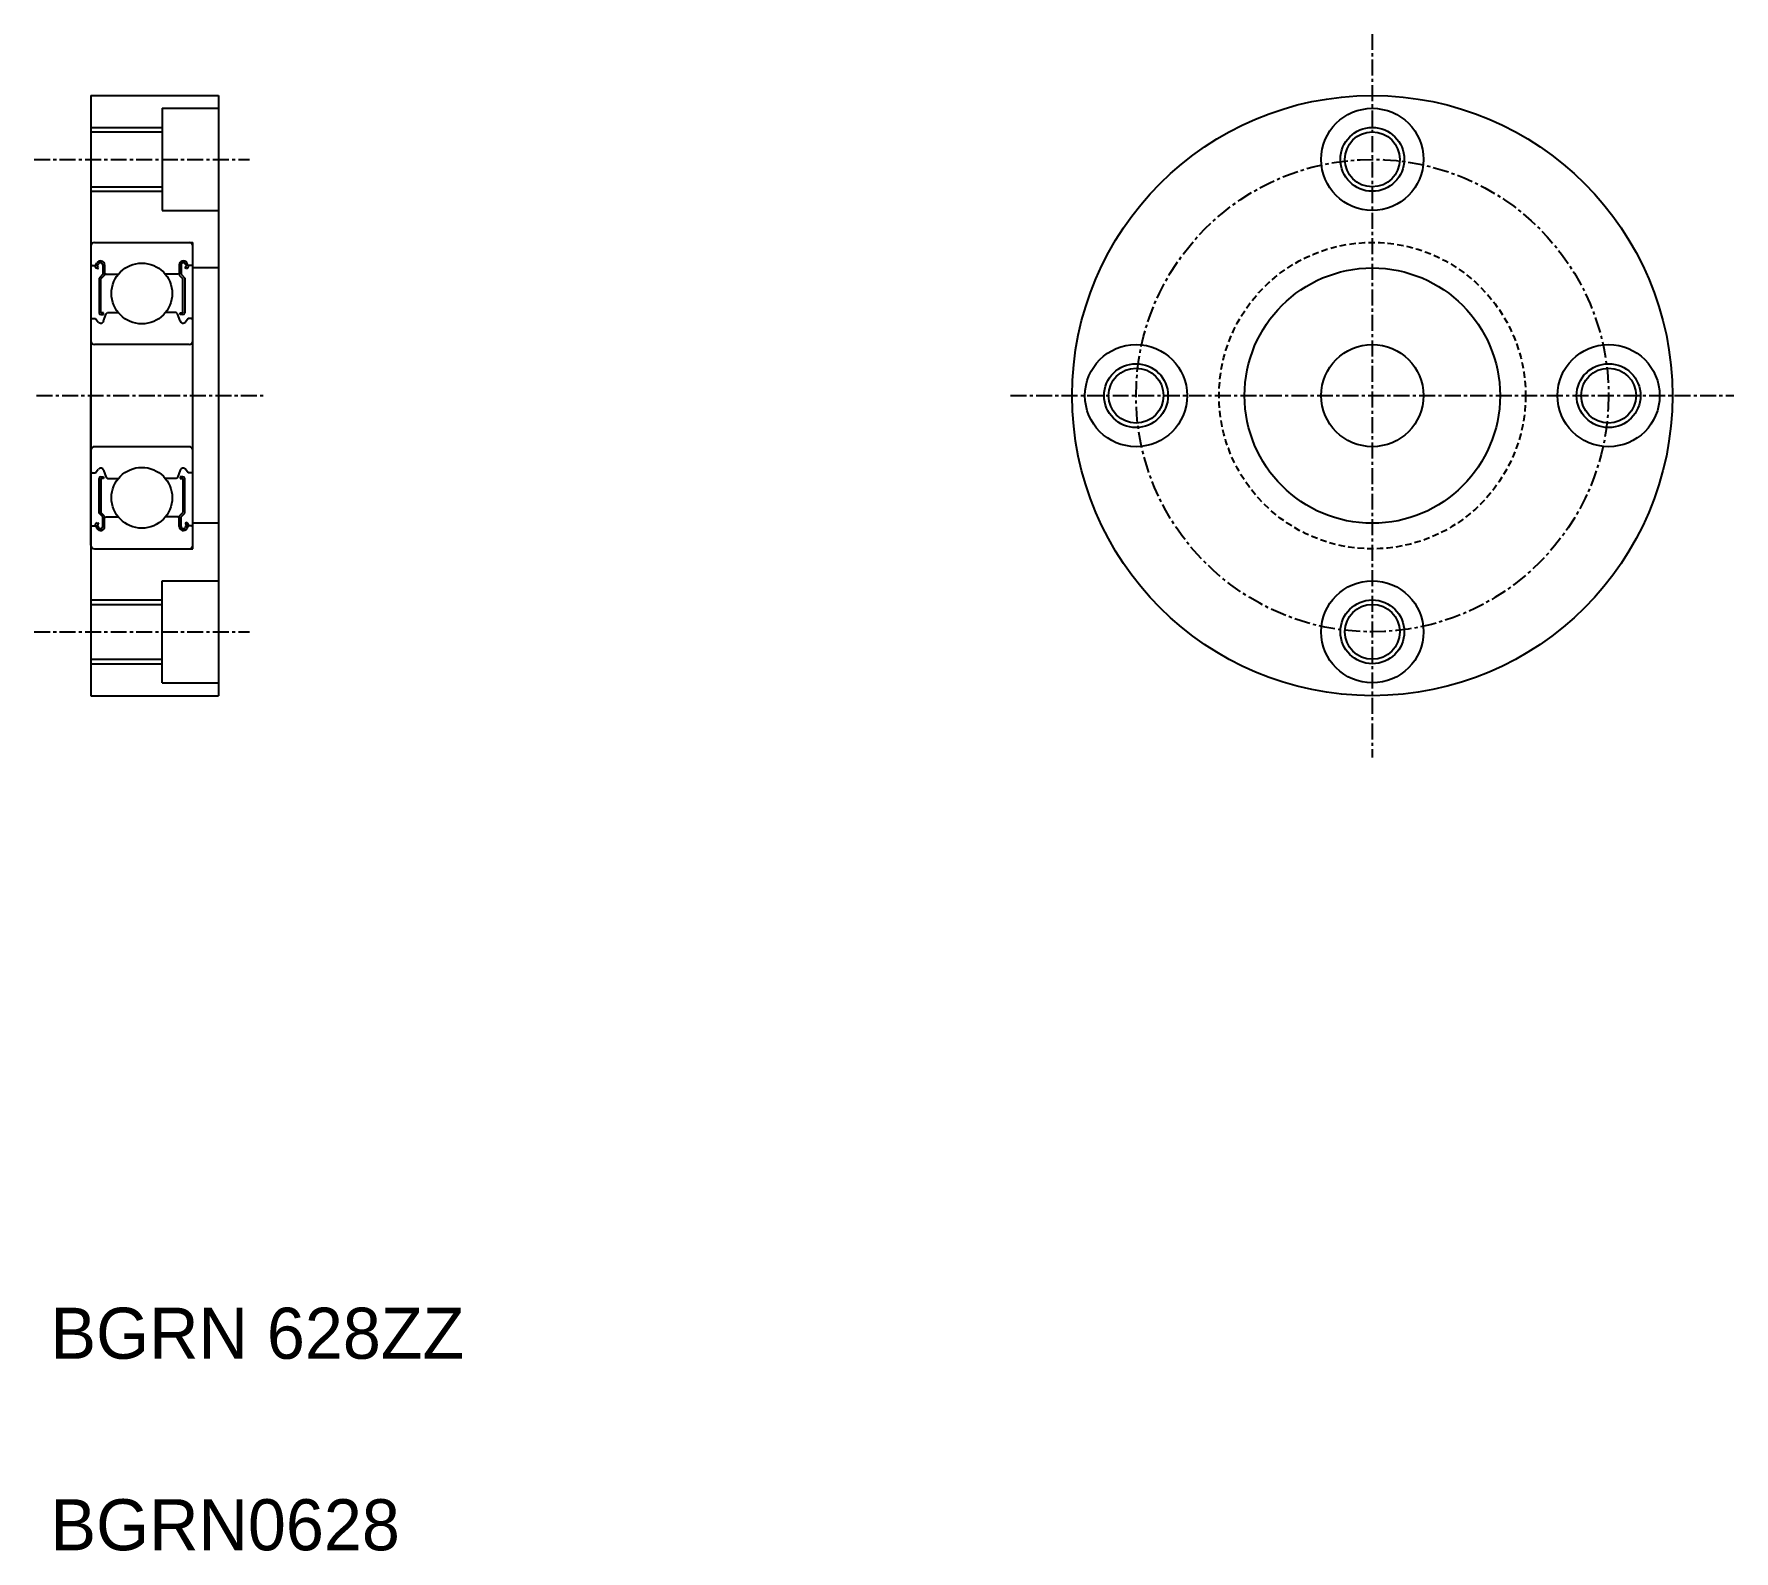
# Model space of a CAD drawing. Extents: x 187 to 320, y 73 to 192.
import ezdxf

# ---------------------------------------------------------------- set-up
doc = ezdxf.new("R2010")
doc.units = 0
doc.linetypes.add('CENTER', pattern=[2, 1.25, -0.25, 0.25, -0.25])
doc.linetypes.add('DASHED', pattern=[0.75, 0.5, -0.25])
doc.layers.get('0').update_dxf_attribs({"linetype": 'CONTINUOUS'})
doc.layers.add('CENTER', color=1, linetype='CENTER')

msp = doc.modelspace()

# ---------------------------------------------------------------- linework, layer by layer
at = {"color": 7, "linetype": 'CONTINUOUS'}
for p, q in [((191.29, 187.39), (201.29, 187.39)), ((191.29, 187.39), (191.29, 140.39)), ((193.79, 187.39), (193.79, 187.39)), ((196.29, 187.39), (196.29, 187.39)), ((196.89, 186.39), (201.29, 186.39)), ((196.89, 186.39), (196.89, 178.39)), ((201.29, 187.39), (201.29, 140.39)), ((191.29, 184.54), (196.89, 184.54)), ((191.29, 180.24), (196.89, 180.24)), ((196.89, 178.39), (201.29, 178.39)), ((191.59, 175.89), (199.29, 175.89)), ((199.29, 151.89), (199.29, 175.89)), ((191.29, 174.19), (191.39, 174.09)), ((191.39, 174.09), (191.65, 174.09)), ((191.65, 174.09), (191.77, 174.29)), ((191.71, 173.89), (191.83, 173.82)), ((191.78, 174.02), (191.9, 174.21)), ((191.9, 173.94), (191.78, 174.02)), ((191.83, 173.82), (191.9, 173.94)), ((192.23, 173.39), (191.94, 173.1)), ((191.94, 173.1), (191.94, 170.38)), ((192.37, 173.33), (192.08, 173.04)), ((192.23, 174.12), (192.23, 173.39)), ((192.37, 174.12), (192.37, 173.33)), ((192.37, 173.49), (192.47, 173.39)), ((192.47, 173.39), (193.44, 173.39)), ((198.11, 173.39), (197.14, 173.39)), ((198.21, 173.49), (198.11, 173.39)), ((198.21, 174.12), (198.21, 173.33)), ((198.21, 173.33), (198.5, 173.04)), ((198.36, 174.12), (198.36, 173.39)), ((198.36, 173.39), (198.65, 173.1)), ((198.65, 173.1), (198.65, 170.38)), ((198.68, 173.94), (198.81, 174.02)), ((198.76, 173.82), (198.68, 173.94)), ((198.81, 174.02), (198.69, 174.21)), ((198.88, 173.89), (198.76, 173.82)), ((198.93, 174.09), (198.82, 174.29)), ((199.19, 174.09), (198.93, 174.09)), ((199.29, 174.19), (199.19, 174.09)), ((201.29, 173.89), (199.29, 173.89)), ((192.08, 170.38), (192.08, 173.04)), ((198.5, 170.38), (198.5, 173.04)), ((192.5, 170.29), (192.6, 170.39)), ((192.6, 170.39), (193.44, 170.39)), ((197.98, 170.39), (197.14, 170.39)), ((198.08, 170.29), (197.98, 170.39)), ((191.29, 169.84), (191.39, 169.94)), ((191.39, 169.94), (191.65, 169.94)), ((191.65, 169.94), (191.88, 169.65)), ((192.3, 170.38), (192.08, 170.38)), ((192.08, 170.24), (192.3, 170.24)), ((192.3, 170.24), (192.3, 170.38)), ((192.3, 169.74), (192.5, 170.29)), ((198.29, 169.74), (198.08, 170.29)), ((198.29, 170.24), (198.29, 170.38)), ((198.29, 170.38), (198.5, 170.38)), ((198.5, 170.24), (198.29, 170.24)), ((198.93, 169.94), (198.7, 169.65)), ((199.19, 169.94), (198.93, 169.94)), ((199.29, 169.84), (199.19, 169.94)), ((198.99, 167.89), (191.59, 167.89)), ((191.29, 152.19), (191.29, 163.89)), ((198.99, 159.89), (191.59, 159.89)), ((191.29, 157.94), (191.39, 157.84)), ((191.39, 157.84), (191.65, 157.84)), ((191.65, 157.84), (191.88, 158.12)), ((191.94, 154.68), (191.94, 157.39)), ((192.08, 157.54), (192.3, 157.54)), ((192.08, 157.39), (192.08, 154.74)), ((192.3, 157.39), (192.08, 157.39)), ((192.3, 158.04), (192.5, 157.48)), ((192.3, 157.54), (192.3, 157.39)), ((192.5, 157.48), (192.6, 157.39)), ((192.6, 157.39), (193.44, 157.39)), ((197.98, 157.39), (197.14, 157.39)), ((198.08, 157.48), (197.98, 157.39)), ((198.29, 158.04), (198.08, 157.48)), ((198.29, 157.54), (198.29, 157.39)), ((198.5, 157.54), (198.29, 157.54)), ((198.29, 157.39), (198.5, 157.39)), ((198.5, 157.39), (198.5, 154.74)), ((198.65, 154.68), (198.65, 157.39)), ((198.93, 157.84), (198.7, 158.12)), ((199.19, 157.84), (198.93, 157.84)), ((199.29, 157.94), (199.19, 157.84)), ((192.23, 154.39), (191.94, 154.68)), ((192.37, 154.45), (192.08, 154.74)), ((192.37, 153.65), (192.37, 154.45)), ((198.21, 154.45), (198.5, 154.74)), ((198.21, 153.65), (198.21, 154.45)), ((198.36, 154.39), (198.65, 154.68)), ((191.29, 153.59), (191.39, 153.69)), ((191.39, 153.69), (191.65, 153.69)), ((191.65, 153.69), (191.77, 153.49)), ((191.71, 153.88), (191.83, 153.96)), ((191.9, 153.83), (191.78, 153.76)), ((191.78, 153.76), (191.9, 153.56)), ((191.83, 153.96), (191.9, 153.83)), ((192.23, 153.65), (192.23, 154.39)), ((192.37, 154.29), (192.47, 154.39)), ((192.47, 154.39), (193.44, 154.39)), ((198.11, 154.39), (197.14, 154.39)), ((198.21, 154.29), (198.11, 154.39)), ((198.36, 153.65), (198.36, 154.39)), ((198.76, 153.96), (198.68, 153.83)), ((198.68, 153.83), (198.81, 153.76)), ((198.81, 153.76), (198.69, 153.56)), ((198.88, 153.88), (198.76, 153.96)), ((198.93, 153.69), (198.82, 153.49)), ((199.19, 153.69), (198.93, 153.69)), ((199.29, 153.59), (199.19, 153.69)), ((201.29, 153.89), (199.29, 153.89)), ((191.59, 151.89), (199.29, 151.89)), ((196.89, 149.39), (201.29, 149.39)), ((196.89, 141.39), (196.89, 149.39)), ((191.29, 147.54), (196.89, 147.54)), ((191.29, 143.24), (196.89, 143.24)), ((196.89, 141.39), (201.29, 141.39)), ((191.29, 140.39), (201.29, 140.39))]:
    msp.add_line(p, q, dxfattribs=at)
at = {"color": 3, "linetype": 'CONTINUOUS'}
for p, q in [((191.29, 184.89), (196.89, 184.89)), ((191.29, 179.89), (196.89, 179.89)), ((191.29, 147.89), (196.89, 147.89)), ((191.29, 142.89), (196.89, 142.89))]:
    msp.add_line(p, q, dxfattribs=at)
at = {"color": 7, "linetype": 'CONTINUOUS'}
for centre, radius in [((291.64, 163.89), 23.5), ((291.64, 182.39), 4), ((291.64, 182.39), 2.15), ((195.29, 171.89), 2.38), ((291.64, 163.89), 10), ((273.14, 163.89), 4), ((291.64, 163.89), 4), ((310.14, 163.89), 4), ((273.14, 163.89), 2.15), ((310.14, 163.89), 2.15), ((195.29, 155.89), 2.38), ((291.64, 145.39), 4), ((291.64, 145.39), 2.15)]:
    msp.add_circle(centre, radius, dxfattribs=at)
at = {"color": 3, "linetype": 'CONTINUOUS'}
for centre in [(291.64, 182.39), (273.14, 163.89), (310.14, 163.89), (291.64, 145.39)]:
    msp.add_circle(centre, 2.5, dxfattribs=at)
at = {"color": 3, "linetype": 'DASHED'}
msp.add_circle((291.64, 163.89), 12, dxfattribs=at)
at = {"color": 7, "linetype": 'CONTINUOUS'}
for centre, radius, start, end in [((191.59, 175.59), 0.3, 90, 180), ((198.99, 175.59), 0.3, 0, 90), ((192.05, 174.12), 0.323, 0, 150.0014), ((198.54, 174.12), 0.323, 29.9986, 180), ((191.78, 174.02), 0.144, 149.9888, 240.0043), ((192.05, 174.12), 0.179, 0, 150.0026), ((198.54, 174.12), 0.179, 29.9974, 180), ((198.81, 174.02), 0.144, 299.9957, 30.0112), ((192.07, 169.81), 0.241, 220.0019, 343.1525), ((192.08, 170.38), 0.144, 180.0001, 270), ((198.52, 169.81), 0.241, 196.8475, 319.9981), ((198.5, 170.38), 0.144, 270, 359.9999), ((191.59, 168.19), 0.3, 180, 270), ((198.99, 168.19), 0.3, 270, 0), ((191.59, 159.59), 0.3, 90, 180), ((198.99, 159.59), 0.3, 0, 90), ((192.07, 157.97), 0.241, 16.8475, 139.9981), ((192.08, 157.39), 0.144, 90, 179.9999), ((198.52, 157.97), 0.241, 40.0019, 163.1525), ((198.5, 157.39), 0.144, 0.0001, 90), ((191.78, 153.76), 0.144, 119.9957, 210.0112), ((192.05, 153.65), 0.323, 209.9986, 0), ((192.05, 153.65), 0.179, 209.9974, 0), ((198.54, 153.65), 0.323, 180, 330.0014), ((198.54, 153.65), 0.179, 180, 330.0026), ((198.81, 153.76), 0.144, 329.9888, 60.0043), ((191.59, 152.19), 0.3, 180, 270), ((198.99, 152.19), 0.3, 270, 0)]:
    msp.add_arc(centre, radius, start, end, dxfattribs=at)
at = {"layer": 'CENTER', "color": 1, "linetype": 'CENTER'}
for p, q in [((291.64, 192.21), (291.64, 135.56)), ((186.85, 182.39), (203.72, 182.39)), ((187.05, 163.89), (204.86, 163.89)), ((263.31, 163.89), (319.96, 163.89)), ((186.85, 145.39), (203.72, 145.39))]:
    msp.add_line(p, q, dxfattribs=at)
msp.add_circle((291.64, 163.89), 18.5, dxfattribs=at)

# ---------------------------------------------------------------- texts
at = {"color": 7, "linetype": 'CONTINUOUS'}
for s, p in [('BGRN 628ZZ', (188.14, 88.46)), ('BGRN0628', (188.14, 73.46))]:
    msp.add_text(s, height=4, dxfattribs=at).set_placement(p)

doc.saveas('drawing.dxf')
